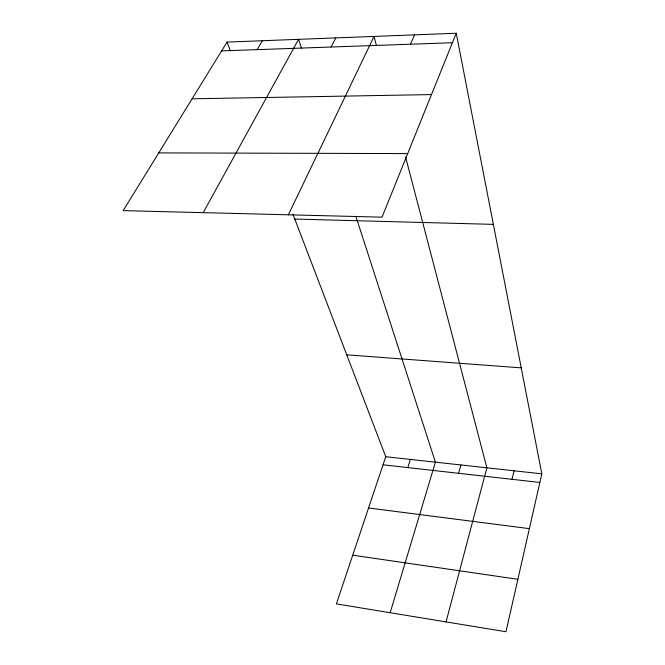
<?xml version="1.0" encoding="UTF-8"?>
<svg xmlns="http://www.w3.org/2000/svg" width="665" height="665" viewBox="0 0 665 665"><rect width="100%" height="100%" fill="white"/><g stroke="black" fill="none" stroke-linecap="round" stroke-linejoin="round"><path stroke-width="1" d="M456.24 33.25L382.026 217.172L123.175 210.63L227.048 42.095L456.24 33.25L541.825 473.829L505.974 631.75L336.382 603.887L385.75 456.722L292.949 214.271M511.992 479.315L514.095 470.795M446.049 621.908L486.871 467.811L405.592 157.048M458.559 473.297L460.92 464.968M390.156 612.723L435.425 462.167L356.016 216.815M407.778 467.578L410.372 459.424M410.413 44.214L414.553 34.863M288.369 214.803L374.038 36.425L376.357 45.295M331.095 47.024L335.8 37.897M203.207 212.659L298.585 39.335L301.453 48.204M257.147 49.634L262.343 40.731M221.62 50.897L452.416 42.726M192.094 98.811L431.494 94.58M158.76 152.892L407.678 153.59M294.778 219.059L493.363 224.371M346.748 354.827L521.244 367.87M385.75 456.722L541.825 473.829M383.04 464.802L539.872 482.449M368.551 507.985L529.382 528.642M352.716 555.192L517.877 579.298M227.048 42.095L230.348 50.715"/></g></svg>
